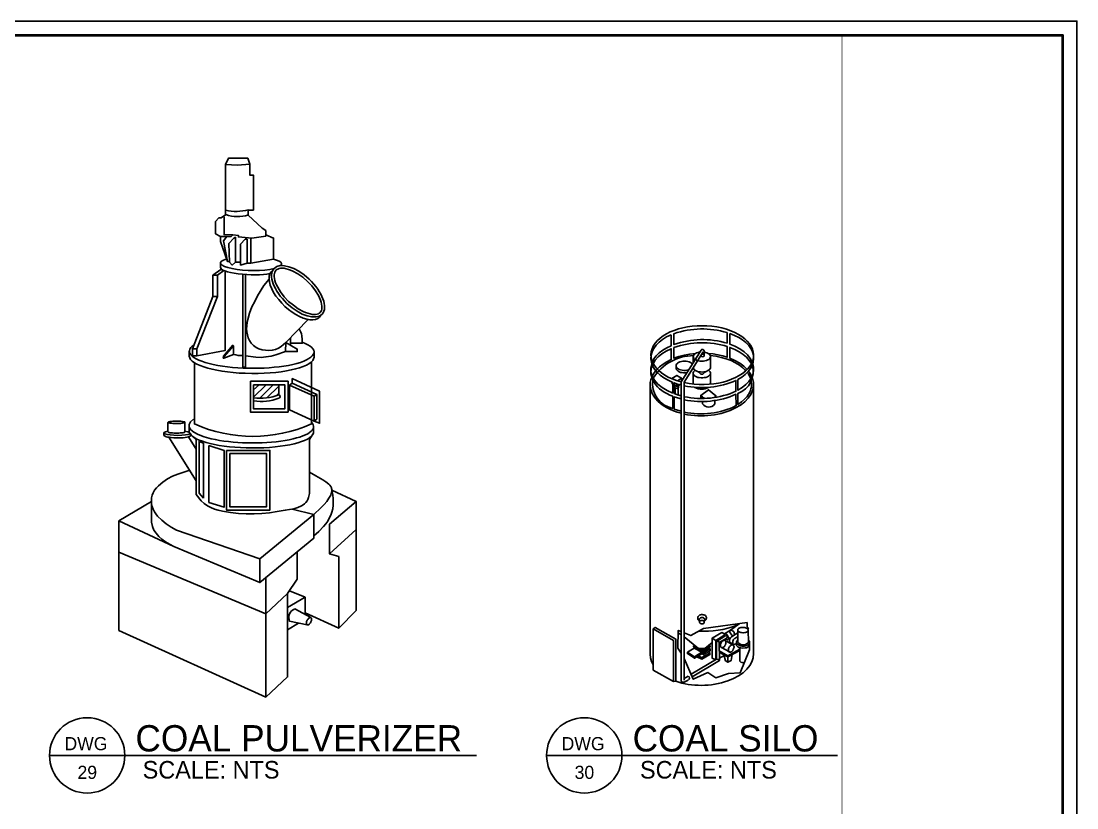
# Model space of a CAD drawing. Header units: inches. Extents: x 35355 to 94322, y -3056 to 38234.
# Drawn here: x 64839 to 94322, y 16264 to 38234 of the extents above; entities that cross this region are included whole.
import ezdxf

# ---------------------------------------------------------------- set-up
doc = ezdxf.new("R2010")
doc.units = ezdxf.units.IN
doc.header["$MEASUREMENT"] = 0
for name, color, linetype in [('FRAME', 6, 'Continuous'), ('PDF_MAIN LINE', 7, 'Continuous'), ('PDF_Text', 7, 'Continuous')]:
    doc.layers.add(name, color=color, linetype=linetype)
doc.layers.add('schematic lines', color=110, linetype='Continuous', lineweight=25)
doc.styles.add('PDF Century Gothic', font='GOTHIC.TTF')

# ---------------------------------------------------------------- blocks, each defined once
blk = doc.blocks.new('AHHMS TEMPLATE')
at = {"layer": 'FRAME'}
for points in [[(-1546387, 77509), (-1546387, 118799), (-1487419, 118799), (-1487419, 77509)], [(-1546387, 118799), (-1487419, 118799), (-1487419, 77509), (-1546387, 77509)], [(-1546002, 77893), (-1546002, 118415), (-1487804, 118415), (-1487804, 77893)], [(-1545990, 77906), (-1545990, 118402), (-1487816, 118402), (-1487816, 77906)], [(-1545977, 77919), (-1545977, 118389), (-1487829, 118389), (-1487829, 77919)]]:
    blk.add_lwpolyline(points, close=True, dxfattribs=at)
at = {"layer": 'FRAME', "color": 6, "const_width": 25.6}
blk.add_lwpolyline([(-1487816, 118402), (-1487816, 77906), (-1545990, 77906), (-1545990, 118402)], close=True, dxfattribs=at)
at = {"layer": 'FRAME', "color": 6, "const_width": 17.9}
blk.add_lwpolyline([(-1493977, 118389), (-1493977, 77919)], dxfattribs=at)

msp = doc.modelspace()

# ---------------------------------------------------------------- linework, layer by layer
at = {"layer": 'PDF_MAIN LINE', "lineweight": 25}
for points in [[(71180, 32817), (71568, 32453), (71671, 32386), (71671, 32228), (71283, 32174), (70907, 32210), (70913, 32247), (70749, 32265), (70701, 32216), (70404, 32216), (70270, 32295), (70270, 32635), (70361, 32744), (70422, 32744), (70549, 32823), (70549, 34230), (70628, 34406), (71168, 34406), (71222, 34236), (71222, 33933), (71326, 33933), (71326, 33381), (71326, 32956), (71180, 32956)], [(70780, 32174), (70640, 32028), (70658, 31507), (70737, 31422), (70822, 31500), (70822, 32198)], [(71095, 32143), (70968, 32010), (70968, 31422), (71150, 31476), (71150, 31567), (71150, 32143)], [(71956, 31276), (71938, 31252), (71926, 31221), (71914, 31185), (71908, 31149), (71908, 31100), (71914, 31046), (71926, 30991), (71944, 30930), (71974, 30870), (72005, 30803), (72084, 30670), (72187, 30536), (72308, 30409), (72441, 30300), (72575, 30203), (72714, 30124), (72781, 30093), (72848, 30075), (72909, 30057), (72963, 30045), (73018, 30045), (73060, 30045), (73103, 30051), (73139, 30063), (73163, 30081), (73187, 30099), (73206, 30124), (73224, 30154), (73236, 30190), (73236, 30227), (73236, 30275), (73230, 30330), (73218, 30385), (73200, 30445), (73175, 30506), (73145, 30573), (73060, 30706), (72957, 30839), (72836, 30967), (72708, 31082), (72569, 31173), (72429, 31252), (72363, 31282), (72302, 31300), (72241, 31319), (72181, 31331), (72132, 31331), (72084, 31331), (72041, 31325), (72011, 31312), (71981, 31294)], [(72229, 29256), (72551, 29074), (72551, 29008), (72223, 29008)], [(70507, 28868), (70768, 29171), (70768, 28929), (70501, 28820)], [(71241, 28177), (72296, 28177), (72296, 27316), (71241, 27316)], [(71332, 28080), (72199, 28080), (72199, 27407), (71332, 27407)], [(69931, 24914), (69809, 25053), (69809, 26497), (69931, 26448)], [(70082, 26382), (70082, 24792), (70507, 24659), (70507, 26248)], [(70573, 26248), (71786, 26248), (71786, 24580), (70573, 24580)], [(70664, 26157), (71695, 26157), (71695, 24671), (70664, 24671)], [(72927, 21578), (72915, 21578), (72902, 21578), (72890, 21572), (72878, 21566), (72866, 21554), (72854, 21542), (72842, 21523), (72830, 21505), (72818, 21487), (72811, 21469), (72805, 21444), (72805, 21426), (72805, 21414), (72805, 21396), (72811, 21384), (72824, 21378), (72830, 21372), (72842, 21372), (72854, 21372), (72872, 21378), (72884, 21390), (72896, 21402), (72909, 21420), (72921, 21432), (72933, 21457), (72939, 21475), (72945, 21493), (72951, 21511), (72951, 21529), (72951, 21548), (72945, 21560), (72939, 21572)], [(83783, 21451), (83783, 21444), (83789, 21432), (83795, 21426), (83801, 21420), (83814, 21414), (83820, 21408), (83832, 21402), (83844, 21402), (83862, 21402), (83874, 21408), (83880, 21408), (83892, 21414), (83905, 21420), (83911, 21426), (83911, 21438), (83917, 21444), (83917, 21457), (83911, 21463), (83911, 21475), (83905, 21481), (83892, 21487), (83880, 21493), (83874, 21499), (83862, 21499), (83844, 21499), (83832, 21499), (83820, 21493), (83814, 21493), (83801, 21487), (83795, 21475), (83789, 21469), (83783, 21463)], [(84851, 21232), (84851, 21220), (84857, 21202), (84875, 21190), (84887, 21178), (84911, 21172), (84936, 21165), (84960, 21159), (84990, 21153), (85015, 21153), (85045, 21159), (85069, 21165), (85093, 21172), (85112, 21184), (85130, 21196), (85136, 21208), (85142, 21220), (85142, 21238), (85136, 21250), (85130, 21263), (85112, 21275), (85093, 21287), (85069, 21293), (85045, 21299), (85021, 21305), (84990, 21305), (84960, 21305), (84936, 21299), (84911, 21293), (84893, 21281), (84875, 21269), (84857, 21256), (84851, 21244)], [(84493, 20941), (84481, 20947), (84469, 20947), (84457, 20941), (84438, 20935), (84426, 20923), (84414, 20911), (84396, 20893), (84390, 20874), (84378, 20856), (84372, 20838), (84366, 20820), (84366, 20802), (84372, 20783), (84372, 20765), (84378, 20753), (84390, 20747), (84402, 20741), (84414, 20741), (84426, 20741), (84444, 20747), (84457, 20753), (84469, 20765), (84487, 20783), (84493, 20802), (84505, 20820), (84511, 20838), (84517, 20856), (84523, 20874), (84523, 20893), (84517, 20911), (84511, 20923), (84505, 20935)], [(84717, 20814), (84705, 20820), (84693, 20820), (84681, 20814), (84663, 20808), (84651, 20796), (84638, 20783), (84620, 20765), (84614, 20753), (84602, 20729), (84596, 20711), (84590, 20692), (84590, 20674), (84596, 20656), (84596, 20644), (84602, 20626), (84614, 20620), (84626, 20614), (84638, 20614), (84651, 20614), (84669, 20620), (84681, 20626), (84693, 20638), (84711, 20656), (84717, 20674), (84729, 20692), (84736, 20711), (84742, 20729), (84748, 20753), (84748, 20765), (84742, 20783), (84736, 20796), (84729, 20808)]]:
    msp.add_lwpolyline(points, close=True, dxfattribs=at)
for points in [[(70549, 34230), (70883, 34212), (71222, 34236)], [(70489, 32786), (70507, 32750), (70507, 32271), (70749, 32265)], [(70865, 32768), (70865, 32768)], [(70404, 32216), (70404, 32083), (70604, 31519), (70489, 32095), (70579, 32216)], [(71253, 32174), (71253, 31476), (71890, 31585), (71890, 32174), (71671, 32265)], [(72090, 31410), (72114, 31440), (72114, 31470), (72090, 31500), (72041, 31531), (71974, 31561), (71890, 31585)], [(70416, 31294), (70197, 31137), (70197, 30657), (70197, 30548), (69627, 29087), (69627, 28886), (69743, 28886)], [(69743, 29087), (69743, 28886), (70537, 29038), (70537, 31258)], [(70319, 30548), (70319, 31137), (70501, 31270)], [(70410, 31476), (70410, 31355)], [(70416, 31331), (70416, 31294), (70513, 31264)], [(70604, 31519), (70658, 31519)], [(70822, 31500), (70968, 31500)], [(71150, 31476), (71253, 31476)], [(72114, 31458), (72114, 31410)], [(70197, 31137), (70319, 31137)], [(71107, 31161), (71107, 28571), (71034, 28571), (71034, 31167)], [(72854, 29899), (72229, 29256), (72169, 29202), (72102, 29147), (72023, 29099), (71938, 29068), (71853, 29044), (71756, 29038), (71659, 29044), (71568, 29056), (71477, 29087), (71398, 29123), (71326, 29178), (71265, 29238), (71216, 29311), (71180, 29390), (71156, 29475), (71144, 29560), (71137, 29645), (71144, 29729), (71150, 29820), (71168, 29905), (71216, 30081), (71283, 30251), (71362, 30409), (71441, 30560), (71617, 30852), (71768, 31027)], [(70197, 30548), (70319, 30548), (69743, 29087), (69627, 29087)], [(72357, 29238), (72690, 29238), (72690, 29347), (72678, 29450), (72666, 29499), (72648, 29548), (72599, 29638)], [(85257, 28711), (85196, 28814), (85124, 28911), (85027, 28996), (84911, 29080), (84772, 29153), (84626, 29214), (84626, 29511)], [(72357, 29390), (72357, 29184)], [(82995, 29475), (82995, 29171), (82867, 29111), (82758, 29044), (82661, 28971), (82576, 28886), (82510, 28802), (82467, 28711)], [(69536, 29020), (69536, 28874)], [(70501, 28820), (70482, 28826), (70489, 28880), (70749, 29184), (70768, 29171)], [(70768, 28929), (70834, 28911), (70901, 28892), (71034, 28899)], [(71107, 28886), (71392, 28850), (71538, 28844), (71677, 28856), (71817, 28880), (71950, 28917), (72223, 29008)], [(73018, 28996), (73018, 28850)], [(82485, 28668), (82546, 28765), (82631, 28856), (82734, 28941), (82855, 29020), (82995, 29087), (82995, 28783), (82874, 28723), (82764, 28656), (82667, 28583), (82582, 28498), (82516, 28413), (82461, 28322)], [(83668, 28953), (83510, 28935), (83353, 28905), (83207, 28868), (83068, 28820)], [(83826, 29050), (83268, 28159), (83268, 19789)], [(83359, 19831), (83359, 28153), (83886, 28996)], [(83789, 28996), (83747, 28983), (83704, 28971), (83674, 28953), (83644, 28935), (83626, 28911), (83613, 28886), (83607, 28862), (83613, 28838), (83626, 28814), (83650, 28789), (83680, 28771), (83717, 28759), (83759, 28747), (83801, 28735), (83844, 28735), (83892, 28735), (83935, 28747), (83977, 28753), (84014, 28771), (84044, 28789), (84068, 28814), (84080, 28838), (84087, 28862), (84087, 28886), (84074, 28911), (84056, 28935), (84026, 28953), (83990, 28971), (83953, 28983), (83911, 28996)], [(85075, 28474), (85039, 28510), (84996, 28553), (84899, 28626), (84790, 28692), (84669, 28753), (84529, 28802), (84390, 28844), (84238, 28874), (84080, 28899)], [(85118, 28510), (85021, 28601), (84905, 28686), (84772, 28759), (84626, 28826), (84626, 29123), (84766, 29068), (84893, 29002), (85002, 28929), (85099, 28850), (85172, 28759), (85233, 28668)], [(70489, 28880), (70507, 28868)], [(83583, 28662), (83559, 28686), (83529, 28704), (83492, 28717), (83456, 28729), (83413, 28735), (83365, 28741), (83322, 28735), (83280, 28729), (83237, 28717), (83201, 28704), (83171, 28686), (83153, 28662), (83134, 28638), (83128, 28613), (83134, 28589), (83140, 28565), (83159, 28547), (83189, 28523), (83219, 28504), (83256, 28492), (83298, 28486), (83347, 28480), (83389, 28480), (83432, 28486), (83474, 28492)], [(83128, 28607), (83128, 28541), (83134, 28516), (83146, 28492), (83165, 28474), (83189, 28456), (83219, 28438), (83256, 28425), (83298, 28419), (83341, 28413), (83383, 28413), (83425, 28413)], [(83607, 28553), (83620, 28529), (83632, 28504), (83656, 28486), (83692, 28468), (83729, 28450), (83771, 28444), (83814, 28438), (83862, 28432), (83905, 28438), (83947, 28444), (83990, 28456), (84020, 28474), (84050, 28492), (84068, 28516), (84087, 28541), (84087, 28565), (84087, 28868)], [(83607, 28868), (83607, 28704)], [(84851, 28225), (84857, 27928), (84972, 28001), (85075, 28086), (85160, 28171), (85227, 28268), (85269, 28365), (85294, 28468), (85294, 28571), (85269, 28668)], [(83092, 28213), (83013, 28256), (83146, 28341), (83280, 28268), (83165, 28189)], [(83662, 28486), (83632, 28462), (83620, 28438), (83607, 28413), (83607, 28389), (83620, 28365), (83638, 28341), (83662, 28316), (83698, 28298), (83735, 28286), (83777, 28280), (83826, 28274), (83874, 28274), (83917, 28280), (83959, 28286), (84002, 28298), (84032, 28316), (84056, 28341), (84080, 28365), (84087, 28389), (84087, 28413), (84080, 28438), (84062, 28462), (84038, 28486)], [(83607, 28401), (83607, 28098)], [(83735, 28450), (83820, 28377), (83880, 28377), (83959, 28450)], [(84087, 28401), (84087, 28098)], [(85215, 28244), (85196, 28292), (85172, 28334), (85148, 28383), (85118, 28425)], [(85245, 28304), (85209, 28389), (85154, 28462)], [(71332, 27934), (71483, 28080)], [(71332, 27734), (71683, 28080)], [(71495, 27698), (71877, 28080)], [(71702, 27710), (72035, 28043)], [(72035, 27789), (72035, 28080)], [(72411, 28122), (72411, 28250), (73175, 27898), (73175, 27006), (73024, 27067), (73097, 27121), (73097, 27807), (73024, 27758), (73024, 27067), (72338, 27376), (72338, 28068), (72411, 28122), (73097, 27807)], [(72338, 28068), (73024, 27758)], [(82407, 28074), (82407, 20553), (82413, 20450), (82443, 20353), (82491, 20256)], [(83013, 28256), (83013, 28244)], [(83013, 28159), (83019, 28110), (83037, 28098)], [(83037, 28146), (83037, 27843)], [(83268, 27770), (83171, 27801), (83080, 27831), (83080, 28134), (83171, 28098), (83268, 28074)], [(83080, 28074), (83159, 28031), (83268, 28104)], [(83092, 28068), (83092, 27995)], [(83153, 28104), (83159, 28031)], [(83195, 27995), (83195, 28055)], [(83280, 28268), (83280, 28183)], [(85287, 28098), (85287, 20571)], [(71950, 27764), (72035, 27843)], [(83268, 27686), (83171, 27710), (83080, 27740), (83080, 27400), (83171, 27370), (83268, 27340)], [(83104, 27989), (83104, 27819)], [(83183, 27989), (83183, 27795)], [(83820, 27728), (83820, 27783), (84032, 27940), (84244, 27770), (84244, 27722)], [(83868, 27613), (83868, 27546)], [(84208, 27637), (84208, 27534)], [(69415, 27030), (69415, 26764), (69415, 26758), (69403, 26751), (69379, 26745), (69354, 26739), (69318, 26733), (69282, 26733), (69239, 26727), (69197, 26727), (69154, 26727), (69112, 26727), (69069, 26733), (69033, 26733), (68996, 26739), (68972, 26745), (68954, 26751), (68942, 26758), (68936, 26764), (68936, 27030), (68942, 27024), (68954, 27018), (68978, 27012), (69003, 27006), (69039, 27006), (69075, 27000), (69124, 27000), (69166, 27000), (69209, 27000), (69257, 27000), (69300, 27000), (69336, 27006), (69366, 27012), (69391, 27018), (69409, 27018), (69415, 27024), (69415, 27037), (69409, 27043), (69391, 27049), (69366, 27049), (69336, 27055), (69300, 27061), (69257, 27061), (69209, 27061), (69166, 27061), (69124, 27061), (69075, 27061), (69039, 27055), (69003, 27055), (68978, 27049), (68954, 27043), (68942, 27037), (68936, 27030)], [(69530, 26940), (69530, 26794), (69536, 26758)], [(73006, 26909), (73006, 26770)], [(68827, 26733), (68827, 26667), (68839, 26654), (68857, 26642), (68887, 26630), (68924, 26618), (68978, 26612), (69033, 26606), (69100, 26600), (69166, 26600), (69233, 26594), (69300, 26600), (69360, 26600), (69421, 26606), (69470, 26612), (69512, 26624), (69542, 26636), (69561, 26648), (69567, 26661), (69567, 26727)], [(68966, 26612), (69730, 25393)], [(69512, 26624), (69730, 26278)], [(69615, 26642), (69730, 26545), (69730, 25017), (69870, 24841), (69949, 24768), (70040, 24701), (70137, 24653), (70240, 24610), (70343, 24574), (70458, 24550), (70683, 24513), (70907, 24489), (71125, 24477), (71344, 24477), (71562, 24483), (71774, 24507), (71987, 24538), (72217, 24574), (72454, 24617), (72563, 24653), (72666, 24695), (72714, 24726), (72757, 24756), (72793, 24792), (72824, 24835), (72848, 24877), (72866, 24932), (72896, 25041), (72896, 26551), (72987, 26697)], [(69518, 25690), (69215, 25587), (69069, 25526), (68930, 25454), (68796, 25363), (68675, 25259), (68620, 25199), (68566, 25138), (68529, 25065), (68499, 24993), (68481, 24920), (68475, 24835), (68481, 24756), (68499, 24677), (68529, 24604), (68560, 24532), (68602, 24471), (68651, 24410), (68766, 24295), (68893, 24198), (69033, 24107), (69178, 24016), (71507, 23222), (71507, 22554), (73012, 23792), (73012, 24459), (71507, 23222)], [(72896, 25636), (73072, 25538), (73266, 25429), (73351, 25369), (73430, 25302), (73460, 25272), (73485, 25235), (73503, 25199), (73515, 25162), (73515, 25120), (73509, 25084), (73485, 24999), (73436, 24914), (73376, 24823), (73297, 24738), (73206, 24641), (73012, 24459), (72405, 24610)], [(73012, 23858), (73151, 23986), (73285, 24119), (73345, 24192), (73400, 24271), (73442, 24350), (73485, 24435), (73515, 24526), (73539, 24617), (73551, 24714), (73557, 24805), (73551, 24902), (73539, 24993), (73509, 25181)], [(74194, 24034), (73454, 23355), (73454, 24186), (74194, 24823), (73515, 25132)], [(69106, 23567), (67571, 24277), (68475, 24817)], [(68475, 24877), (68475, 24241), (68505, 24125), (68548, 24022), (68608, 23931), (68687, 23846), (68772, 23767), (68875, 23695), (68984, 23628), (69106, 23567), (71507, 22554)], [(73454, 23355), (73709, 23282), (73709, 21281), (74194, 21772), (74194, 24823)], [(67571, 24277), (67571, 21220), (71677, 19358), (71677, 21687), (71677, 22694)], [(67571, 23404), (71677, 21687), (72278, 22251), (72278, 19922), (71677, 19358)], [(72551, 23416), (72551, 22651), (72278, 22251)], [(72332, 22324), (72769, 22148), (72278, 21863)], [(72769, 22148), (72769, 21675)], [(72478, 21821), (72927, 21578)], [(73709, 21281), (72769, 21711)], [(83923, 21481), (83941, 21493), (83953, 21505), (83965, 21523), (83971, 21542), (83977, 21560), (83977, 21578), (83971, 21596), (83959, 21614), (83947, 21633), (83929, 21645), (83905, 21651), (83886, 21657), (83862, 21663), (83838, 21663), (83814, 21657), (83795, 21651), (83777, 21639), (83759, 21620), (83747, 21608), (83741, 21590), (83735, 21572), (83735, 21548), (83741, 21529), (83747, 21511), (83765, 21499), (83783, 21487)], [(83923, 21511), (83929, 21517), (83929, 21529), (83923, 21542), (83917, 21548), (83911, 21560), (83905, 21566), (83892, 21572), (83880, 21578), (83862, 21578), (83850, 21578), (83838, 21578), (83820, 21572), (83808, 21572), (83801, 21566), (83789, 21554), (83783, 21548), (83777, 21535), (83777, 21523), (83777, 21517)], [(83777, 21523), (83783, 21451)], [(83929, 21523), (83917, 21451)], [(72278, 21232), (72581, 21420)], [(72338, 21475), (72824, 21372)], [(83055, 19789), (83055, 20941), (82485, 21263), (82546, 21305), (83122, 20977), (83122, 19801), (83055, 19789), (82491, 20110), (82485, 21263)], [(83359, 21153), (83541, 21075), (83899, 21275), (85112, 21438), (85112, 21323), (85148, 21281), (85136, 21250)], [(84463, 21075), (84238, 20941), (84141, 21008), (84408, 21159), (84481, 21123), (84651, 21226), (84887, 21408)], [(84766, 21099), (84766, 21117), (84760, 21129), (84754, 21147), (84748, 21159), (84742, 21178), (84729, 21190), (84717, 21202), (84705, 21214), (84693, 21220), (84681, 21226), (84669, 21232), (84657, 21232), (84651, 21226), (84638, 21220), (84638, 21214), (84632, 21202), (84632, 21184), (84632, 21172), (84638, 21153), (84645, 21141), (84657, 21123), (84663, 21111), (84675, 21099), (84687, 21087), (84705, 21075), (84717, 21068)], [(83268, 21190), (83189, 21220), (83177, 20723), (83268, 20583)], [(83183, 21153), (83268, 21093)], [(83359, 21038), (83759, 20711), (83935, 20717), (84141, 20880)], [(83553, 19995), (84262, 20413), (84256, 20911), (84523, 21075)], [(84547, 21008), (84329, 20880), (84341, 20377), (83577, 19922)], [(84141, 21008), (84141, 20444), (84238, 20395), (84238, 20941)], [(84511, 20990), (84523, 20977), (84535, 20971), (84547, 20965), (84560, 20959), (84572, 20959), (84578, 20965), (84584, 20971), (84590, 20977), (84596, 20990), (84596, 21002), (84596, 21014), (84590, 21032), (84584, 21044), (84578, 21062), (84566, 21075), (84554, 21093), (84541, 21105), (84529, 21111), (84517, 21117), (84505, 21123), (84493, 21123), (84487, 21123), (84475, 21117), (84469, 21111), (84469, 21099), (84463, 21087), (84463, 21075), (84469, 21062), (84475, 21044)], [(84493, 20941), (84723, 20814)], [(84578, 20965), (84632, 21002)], [(84851, 21153), (84675, 21044)], [(84851, 21050), (84766, 20996)], [(84851, 20953), (84826, 20923), (84820, 20911), (84820, 20893), (84826, 20856), (84845, 20832), (84869, 20814), (84899, 20802), (84930, 20789), (84966, 20783), (85002, 20783), (85039, 20783), (85075, 20789), (85112, 20802), (85136, 20820), (85160, 20838), (85178, 20868), (85178, 20899), (85166, 20929), (85142, 20953)], [(83359, 20438), (83607, 19855), (84014, 20043), (84244, 19898), (84596, 20013), (84917, 20037), (85184, 20674), (85178, 20826), (85178, 20887)], [(83638, 20723), (83444, 20608), (83444, 20571), (83644, 20444), (84062, 20692), (84062, 20729)], [(83656, 20808), (83620, 20789), (83844, 20668), (84080, 20789), (84044, 20814)], [(83844, 20668), (83844, 20644), (83620, 20765), (83620, 20789)], [(83662, 20741), (83638, 20723), (83844, 20608), (84062, 20729), (84062, 20759)], [(84080, 20789), (84080, 20765), (83844, 20644)], [(83886, 20583), (83886, 20541), (84080, 20650), (84080, 20705), (84062, 20711)], [(84062, 20644), (84062, 20583)], [(84335, 20650), (84572, 20510), (84905, 20692)], [(84335, 20614), (84572, 20480), (84905, 20662)], [(84396, 20741), (84620, 20620)], [(84620, 20899), (84723, 20814), (84814, 20850)], [(84820, 20893), (84814, 20832), (84820, 20802), (84833, 20783), (84857, 20765), (84881, 20747), (84905, 20735), (84936, 20729), (84996, 20723), (85063, 20729), (85093, 20735), (85118, 20747), (85142, 20765), (85160, 20783), (85172, 20808), (85178, 20832)], [(84905, 20735), (84905, 20359)], [(83444, 20608), (83644, 20486), (83844, 20608)], [(83753, 20504), (83850, 20462), (84074, 20589), (84074, 20547), (83850, 20413), (83711, 20480)], [(83850, 20462), (83850, 20413)], [(84341, 20444), (84469, 20517)], [(84463, 20541), (84511, 20371), (84578, 20329), (84578, 20480)], [(84578, 20329), (84663, 20377), (84699, 20547)], [(83359, 19880), (83468, 19940)], [(83359, 19771), (83468, 19831)], [(65630, 17727), (77554, 17727)], [(79513, 17727), (87635, 17727)]]:
    msp.add_lwpolyline(points, dxfattribs=at)
msp.add_lwpolyline([(84560, 29238), (84554, 29535, 0.158863), (83068, 29505), (83068, 29202, -0.161823)], format="xyb", close=True, dxfattribs=at)
for points in [[(83068, 28814), (83068, 29117, -0.158153), (84560, 29147), (84560, 28850), (84432, 28886), (84299, 28917), (84165, 28941), (84026, 28953)], [(83911, 29032), (83911, 28947), (83911, 28880, -0.342107), (83826, 28874), (83826, 28899)], [(69676, 28686), (69676, 26988, 0.214487), (72945, 26988), (72945, 28723)], [(85257, 28626, -0.392621), (84857, 27837), (84857, 27528), (84954, 27601), (85039, 27673), (85112, 27752), (85142, 27795), (85166, 27837), (85190, 27880), (85209, 27922), (85221, 27965), (85233, 28013), (85239, 28098), (85227, 28183)], [(83037, 27758), (83037, 27419, -0.394027), (82479, 28213)], [(83359, 28049, 0.156156), (84802, 28201), (84802, 27898, -0.156156), (83359, 27746)], [(71336, 27627, 0.12777), (72035, 27705, 0.814331), (72035, 27794)], [(83359, 27661, 0.156156), (84802, 27813), (84808, 27497, -0.17167), (83359, 27316)], [(84851, 21232), (84851, 20893, 0.534951), (85148, 20893), (85142, 21226)]]:
    msp.add_lwpolyline(points, format="xyb", dxfattribs=at)
for centre in [(66683, 17730), (80566, 17730)]:
    msp.add_circle(centre, 1052, dxfattribs=at)
for centre, radius, start, end in [((70855, 34178), 1258, 256.0418, 285.1231), ((70880, 33760), 986, 250.6692, 288.0344), ((83859, 29005), 57.6, 30.0448, 119.8982), ((83841, 29059), 130, 271.1673, 301.0541), ((83621, 27566), 1327, 90.3196, 148.3665), ((71535, 29102), 1398, 261.837, 290.9619), ((83149, 28046), 69.8, 223.4491, 314.6734), ((83847, 28338), 382, 239.9729, 300.0271), ((84041, 27937), 264, 214.4218, 243.0049), ((84041, 27925), 288, 222.4652, 230.6149), ((84041, 27937), 264, 306.063, 322.3145), ((84041, 27658), 203, 212.2613, 324.4422), ((72572, 21581), 258, 110.3694, 204.8846), ((83932, 23576), 2381, 265.8031, 292.154), ((84520, 21041), 39.4, 314.9679, 87.974), ((84757, 20932), 136, 125.5302, 194.956), ((84860, 20883), 149, 126.7386, 207.6142), ((84278, 20841), 75.8, 37.4853, 101.4437), ((84284, 20344), 69.7, 29.7105, 103.9862), ((85030, 20477), 167, 224.7737, 274.2956), ((83338, 19949), 173, 246.3038, 276.6682), ((83447, 19889), 57.6, 295.1242, 64.8758)]:
    msp.add_arc(centre, radius, start, end, dxfattribs=at)
for centre, major_axis, ratio, start_param, end_param in [((71254, 31462), (-845, 19), 0.22742, 5.641965, 8.733054), ((71199, 31320), (-790, 34), 0.211482, 6.239479, 8.713836), ((72502, 30607), (-672, 640), 0.483273, 6.181189, 9.569794), ((72573, 30689), (-669, 639), 0.495184, 0.009221319729205481, 6.292406626908792), ((83860, 28908), (-1433, 6), 0.572986, 1.216113, 7.432389), ((83972, 28820), (1323, 0), 0.601663, 5.439412, 7.335893), ((71278, 29006), (-1740, 13), 0.268273, 5.893071, 10.050552), ((83718, 28817), (-1292, 6), 0.612392, 5.309208, 7.301729), ((71277, 28868), (-1741, 16), 0.271714, 0.008966, 3.137711), ((83322, 28330), (-885, 208), 0.692109, 6.135271, 7.692404), ((83413, 28413), (-985, 181), 0.651359, 6.16543, 7.584309), ((83464, 27973), (-1052, 197), 0.666722, 6.113021, 7.792111), ((83846, 28081), (1446, 15), 0.600148, 4.36267, 6.475892), ((71266, 26924), (-1742, 14), 0.268931, 5.892226, 9.697517), ((69194, 26732), (-370, 5), 0.176772, 5.487703, 10.358351), ((71270, 26774), (-1736, 13), 0.264701, 0.197965, 3.159635), ((83880, 20522), (1408, 47), 0.593049, 4.124878, 6.286254)]:
    msp.add_ellipse(centre, major_axis=major_axis, ratio=ratio, start_param=start_param, end_param=end_param, dxfattribs=at)

# ---------------------------------------------------------------- block references
at = {"layer": 'schematic lines'}
msp.add_blockref('AHHMS TEMPLATE', (1581742, -80565), dxfattribs=at)

# ---------------------------------------------------------------- texts
at = {"layer": 'PDF_Text', "attachment_point": 7, "style": 'PDF Century Gothic'}
for s, insert, char_height in [('COAL PULVERIZER', (68032, 17829), 735.04), ('COAL SILO', (81915, 17829), 735), ('DWG', (66049, 17869), 367.5), ('DWG', (79932, 17869), 367.5), ('29', (66413, 17068), 367.5), ('SCALE: NTS', (68232, 17077), 490), ('30', (80296, 17068), 367.5), ('SCALE: NTS', (82121, 17077), 490)]:
    msp.add_mtext(s, dxfattribs=dict(at, insert=insert, char_height=char_height))

doc.saveas('drawing.dxf')
